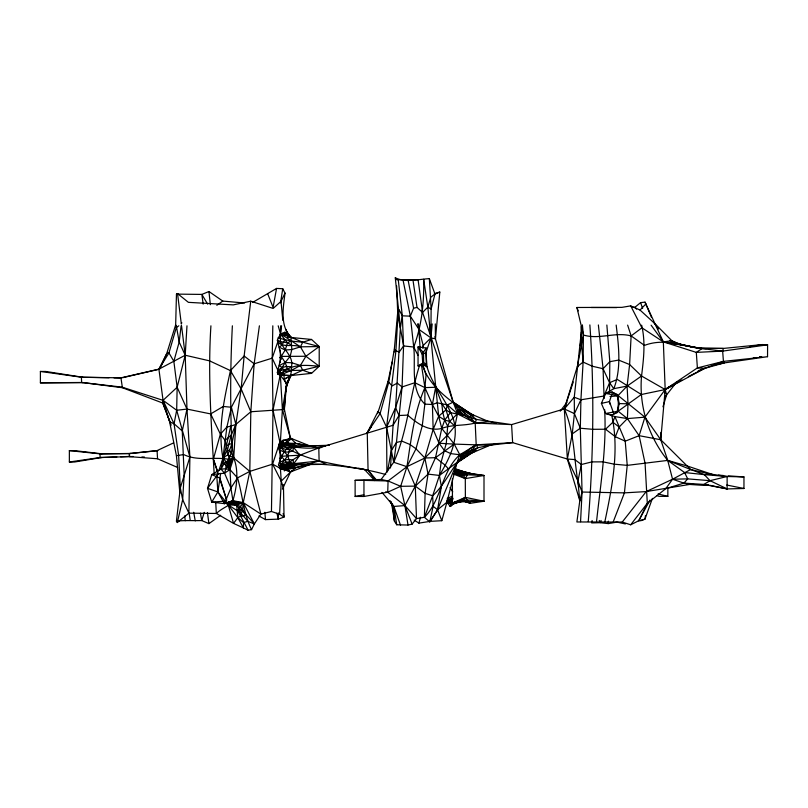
<?xml version="1.0" encoding="UTF-8"?>
<svg xmlns="http://www.w3.org/2000/svg" width="808" height="808" viewBox="0 0 808 808"><rect width="100%" height="100%" fill="white"/><g stroke="black" fill="none" stroke-linecap="round" stroke-linejoin="round"><path stroke-width="1.21" d="M283.436 484.719L284.042 517.069L279.598 514.252L271.458 511.484L273.003 410.141L280.184 375.114L291.092 370.519L300.394 365.479L305.909 356.267L319.211 346.561L302.727 342.239L291.203 341.087L287.547 342.764L285.204 349.995L281.234 356.409L277.346 372.508L277.881 374.175L280.184 375.114L290.89 375.538L311.534 373.367L319.211 366.246L319.211 346.561L311.534 339.451L287.547 337.148M426.21 364.782L423.695 362.56L423.473 352.51L418.049 346.895L418.049 365.923L426.21 364.782L426.21 348.026L418.049 346.895L422.13 354.066L422.796 364.549L426.048 375.064L424.907 387.618L424.856 404.131L422.251 425.846L415.989 448.804L406.949 466.691L400.657 486.305L387.729 492.193L363.954 496.466L355.126 496.455L355.126 480.326L381.174 479.467L388.072 480.972L400.657 486.305L415.292 486.123L425.109 493.355L432.664 495.789C449.379 480.467 455.409 456.045 476.205 444.844L512.636 442.643L567.367 459.025L574.751 459.57L581.396 464.509L591.88 461.903L602.95 461.843L614.13 464.166L627.23 465.368L667.731 460.409L687.85 466.196L713.605 474.811L690.688 469.519L667.731 460.409C648.551 436.785 638.896 406.363 641.542 376.013C643.663 359.005 645.653 342.036 641.643 325.159M363.954 496.466L363.954 480.366L355.126 480.326M581.305 332.098L574.256 397.233L564.317 408.929L511.585 424.604L512.636 442.643L490.365 445.117L476.205 444.844L459.803 454.752L456.964 462.812L446.905 502.212L450.288 506.464L452.419 503.01L452.419 478.578M656.682 495.506L659.045 496.324L667.852 496.365L667.852 487.769M181.123 325.816L179.174 342.016L173.851 361.327L177.144 387.254L176.679 410.262L189.9 457.005L180.325 487.891L176.427 521.14L177.316 522.534L188.88 513.151L189.9 457.005L186.981 409.09L185.204 355.237L179.174 342.016L176.326 325.816M767.539 356.702L767.6 344.814L762.419 344.561L723.332 348.43L697.455 348.258L723.332 348.43L722.655 351.116L723.423 361.378L724.16 362.933L767.539 356.702L723.423 361.378L697.385 367.913L665.186 389.547L644.925 417.16L639.128 435.674L645.067 463.257L647.309 503.283L638.764 520.726L630.684 524.786L622.231 522.059L576.882 521.968L579.77 501.011L582.063 492.042L580.316 428.23L580.922 399.788L583.113 362.075L583.427 335.017L582.376 324.866M279.972 448.379L282.416 409.606L280.204 372.609M280.285 362.6L280.386 350.076M280.487 337.562L280.639 325.816M422.433 365.166C430.785 390.325 456.197 404.182 476.356 419.433L475.195 422.998L476.205 444.844L472.185 449.844L463.065 456.661L456.964 462.812L437.582 509.777L429.775 521.897L424.392 517.302L425.109 493.355L428.058 474.134L435.522 457.671L441.764 428.412L438.653 416.251L430.896 337.865L431.119 309.07L429.351 278.639C418.211 279.255 405.444 282.871 395.294 277.77L400.394 327.937L403.566 345.955L402.071 386.951L396.445 442.491L393.718 462.267L381.174 479.467M609.495 392.789L609.818 361.681L606.859 325.018M660.853 432.401L660.762 439.754L667.731 460.409L672.559 479.215L665.762 488.678L647.309 503.283L630.684 524.786M259.398 325.816L254.156 363.802L250.823 411.747L249.803 471.397L243.258 502.626L242.461 511.434L240.784 512.989L240.693 516.039L248.107 530.23L251.551 529.644L254.328 523.968L260.893 514.1L271.458 511.484M385.739 474.549C350.914 464.469 311.343 465.782 281.123 444.067L279.871 442.138L273.003 410.141L272.195 358.166L272.821 325.816M179.871 493.193L176.427 455.702L169.609 421.847L163.054 400.334L158.903 369.155L168.953 352.924L176.326 327.543L175.669 324.816L176.467 294.112L177.538 293.587L188.395 302.344L233.27 304.879L250.733 301.202L273.154 308.434L281.012 301.384L285.012 293.102L282.729 288.729L276.548 288.426L252.793 302.333M218.029 473.114L216.847 476.639L217.877 491.921L223.109 501.324L228.209 504.909L237.815 517.635L243.572 522.645L243.41 527.937L248.107 530.23M495.243 444.107L477.902 447.723L459.803 454.752C441.168 471.569 441.855 499.758 424.392 517.302L416.494 518.574L404.919 505.586L387.729 492.193L388.072 480.972L406.949 466.691L424.856 458.015L447.329 435.229L454.944 426.048L458.197 410.171L453.197 402.192L422.584 312.423L418.17 280.366M251.551 529.644C243.39 513.534 242.653 494.981 237.522 477.881L229.927 469.589L225.816 468.791L221.028 469.094L211.757 474.609L207.504 488.335L211.726 502.101L223.109 501.324L228.199 503.233L228.209 504.909L240.784 512.989L247.793 521.301L254.328 523.968C247.783 516.161 240.319 509.232 233.199 502.273L230.906 487.981L224.543 473.155L225.816 468.791L227.644 466.751C227.634 458.833 233.361 452.228 231.846 443.996C230.129 404.656 230.331 365.176 232.371 325.816M496.466 423.079L489.022 421.695L464.196 411.09L460.297 409.838L458.197 410.171L458.813 412.555L449.632 421.372L447.672 426.23L446.289 443.329L441.107 462.196L439.421 475.427L432.664 495.789L424.392 517.302M414.191 520.11L418.918 523.13L430.129 521.362L441.814 520.695L437.582 509.777L441.36 486.527L439.421 475.427C449.49 458.378 459.843 438.784 453.147 418.504C446.582 400.111 432.381 385.891 427.038 366.832L425.705 365.125M210.918 325.816C207.747 375.205 211.302 424.644 214.181 473.963M278.194 325.816L280.517 333.805L280.406 341.602C283.85 350.288 293.819 356.52 291.456 366.832C292.294 376.074 285.961 383.436 285.577 392.536M627.634 325.119L631.129 335.916L629.614 364.539L627.109 386.093L627.998 403.808L627.392 418.584L639.128 435.674L660.762 439.754L690.688 469.519L704.293 474.629L727.129 476.498L743.956 476.922L743.956 488.497L727.129 488.921L703.879 484.436L683.881 483.123L672.559 479.215L646.198 491.587L624.422 492.87L582.063 492.042L577.942 480.881L567.367 459.025L564.317 408.929L577.316 366.62L583.427 335.017L576.912 307.484L621.897 307.363L630.705 305.879L640.027 310.05L654.884 323.665L671.872 340.744L675.104 343.026L680.75 344.602L701.98 348.591L722.655 351.116L767.6 344.814M390.456 467.984L393.072 425.271L395.597 407.596L400.394 327.937L402.313 315.817L398.263 279.79M375.296 479.972L368.064 470.256L367.256 432.714L380.124 413.524L388.668 382.538L394.344 349.157L397.93 309.929M592.123 520.504L591.668 522.928L600.142 522.705L608.252 523.594L608.363 521.14M278.568 512.888L278.295 519.13L265.499 519.615L258.924 515.959M225.816 468.791L226.321 462.065L228.805 459.308L233.704 457.813L249.803 471.397L260.893 514.1L243.258 502.626L232.896 500.697L224.432 503.647L211.726 502.101L217.877 491.921L220.655 473.326M611.666 414.959C619.554 450.218 612.141 486.78 604.889 521.554M578.336 366.711L577.316 366.62L583.113 362.075L581.467 342.552L581.699 337.774M279.598 514.252L281.234 481.114L280.255 465.852M284.315 470.983L284.406 469.216M580.558 521.715L582.063 492.042M226.23 501.808L223.109 501.324L224.432 503.647L230.906 487.981L229.583 461.014L225.099 440.4L220.382 434.149L210.666 413.918L186.981 409.09L176.679 410.262L163.054 400.334L122.038 387.123L81.658 382.477L40.4 382.841L40.4 371.448L45.703 371.448L82.881 377.275L109.029 377.75M394.344 349.157L395.91 350.894L399.283 351.975L403.566 345.955L402.313 315.817L398.96 309.454L397.869 316.534L395.91 350.894L386.577 427.21L386.901 472.326M171.144 425.18L162.812 403.081L163.054 400.334L177.144 387.254L185.204 355.237L186.981 325.816M226.765 500.243L219.897 478.094L211.757 474.609L224.543 473.155L229.927 469.589L228.765 465.822L228.805 459.308C214.292 456.5 197.829 461.59 183.729 454.561L176.427 455.702M278.144 340.764L272.195 358.166L254.156 363.802L244.137 355.995L241.158 388.921L235.865 424.422L233.704 457.813L229.927 469.589L224.099 463.56C216.665 432.553 223.786 401.051 230.452 370.599L244.137 355.995L250.733 301.202M285.295 395.011L284.315 411.161M454.116 471.65L484.002 475.488L467.438 474.811L454.318 469.054L455.783 470.286L456.863 473.438L465.297 478.599L484.002 475.488L484.002 501.243L470.458 503.273L464.64 501.455M286.557 386.456L286.769 383.457L290.89 375.538L302.677 370.226L319.211 366.246L305.909 356.267L300.435 346.824L280.517 333.805L281.578 325.816M588.254 521.574C593.415 456.217 594.496 390.325 589.86 324.917M604.636 409.555C606.758 446.996 600.566 484.396 596.536 521.554M422.796 364.549L427.038 366.832L425.917 352.773L430.896 337.865L432.189 323.937M580.275 345.713L580.508 343.238M580.841 339.532L581.305 334.593M391.314 501.758L394.516 521.342L396.728 524.776L408 525.048L412.131 524.109L416.494 518.574L415.292 486.123L406.949 466.691L393.718 462.267L386.577 427.21L395.597 407.596L402.071 386.951L414.847 382.729L424.907 387.618L435.643 387.264L441.754 403.404L445.996 409.868L450.379 412.656L464.933 415.595L476.356 419.433L511.585 424.604L475.195 422.998L457.651 413.928L453.197 402.192L435.441 338.835L439.815 292.062L434.28 293.728M285.012 293.102C283.275 307.565 279.689 325.543 290.941 337.249L302.727 342.239L311.534 339.451M283.891 374.377L284.254 379.204L286.072 383.83L288.001 381.851L286.769 383.457L284.285 408.808L290.375 438.067L289.84 440.178M632.523 307.363L634.916 307.272L640.592 302.626L645.016 302.142L663.338 341.885L665.186 389.547L660.762 439.754L644.925 417.16L618.09 395.546L605.667 393.496L611.949 392.001L616.928 394.365L618.09 395.546L618.908 403.576L618.13 411.211L616.908 412.706L611.939 415.049L605.646 413.484L601.394 403.384L605.667 393.496L613.807 388.668L627.109 386.093L641.542 376.013L665.186 389.547L666.61 394.93L662.944 406.848M579.78 500.697L567.367 459.025L572.246 433.876L574.417 413.615L574.256 397.233L580.922 399.788L604.01 396.031L609.565 382.719L617.282 379.406L641.33 394.516L665.186 389.547L704.768 368.327L723.423 361.378M254.156 363.802L231.401 407.242L226.907 427.008L222.362 462.59M229.927 469.589L230.714 460.297L233.704 457.813L231.846 443.996L235.865 424.422L231.401 407.242L223.21 406.474L210.666 413.918M422.897 347.975L423.21 345.531L417.595 323.877M285.699 391.466L286.769 383.457L280.184 375.114L272.195 358.166M406.949 466.691C411.06 440.087 414.09 412.434 424.907 387.618L421.382 364.428M645.481 515.494L644.956 519.18L640.865 520.726L638.381 520.605M484.002 475.488L467.115 472.892L455.783 470.286L459.56 472.68L458.843 474.771L453.49 473.872M280.538 302.869L282.729 288.729M422.837 347.874L423.21 345.531L430.896 337.865L429.502 323.927M489.022 421.695L475.195 422.998L470.418 417.413L470.7 415.585L471.973 414.443L473.973 415.807M286.769 383.457L282.416 409.606L290.375 438.067L296.001 443.491L318.796 447.935L321.281 447.531M664.54 393.223L665.186 389.547L669.256 386.749M387.557 471.236L391.173 450.834L396.445 442.491L401.93 441.138L409.949 444.481L415.989 448.804L424.856 458.015L428.058 474.134L415.292 486.123L404.919 505.586L408 525.048M285.658 388.87L286.042 386.759M276.548 288.426L273.094 307.373L267.731 293.88M224.543 473.155L221.028 469.094L230.765 426.159L235.865 424.422L250.823 411.747L282.416 409.606L284.285 408.808L284.244 402.94M487.951 444.743L490.365 445.117L466.822 455.167L460.893 456.894L461.186 455.308L462.812 454.278L466.913 452.036L466.822 455.167L439.421 475.427L428.058 474.134M435.643 387.264L432.381 404.515L433.159 429.371L424.856 458.015L415.292 486.123M218.806 470.761L223.119 457.813L227.311 450.551L229.634 450.359C239.814 464.661 237.582 484.628 232.896 500.697L236.582 503.94L237.815 517.635L243.41 527.937L233.542 523.382L216.332 513.454L188.88 513.151L182.659 499.637L180.325 487.891L178.639 455.5L174.053 423.776L176.679 410.262M377.578 413.605L388.052 381.507L392.213 361.822M463.065 456.661L463.408 454.975L462.812 454.278L459.803 454.752L450.884 453.642L444.531 450.712L439.077 443.259L433.159 429.371L438.653 416.251L445.996 409.868L447.42 404.889L453.197 402.192L471.973 414.443M394.294 351.985L394.809 349.531M581.396 464.509L577.942 480.881L579.77 501.011M177.316 522.534L182.659 499.637L184.153 474.811L182.254 430.937L186.981 409.09L177.144 387.254M429.775 521.897L433.128 506.303L432.664 495.789M616.908 412.706L618.908 403.576L616.928 394.365M235.865 424.422L231.219 435.128L227.311 450.551M286.386 385.8L290.89 375.538L280.184 375.114L280.356 370.549L285.184 362.499L290.183 356.247L291.829 349.561L290.941 337.249L286.507 331.522L288.113 333.997L287.648 334.542L285.81 334.775L282.992 332.765M309.131 372.872L311.534 373.367L302.677 370.226L291.092 370.519L287.446 368.963L285.184 362.499L281.234 356.409L277.356 340.219L280.517 333.805L287.335 332.654L285.84 329.411M418.918 523.13L420.473 517.241M419.564 365.388C409.434 397.304 407.616 431.563 393.718 462.267M285.891 443.329L286.668 440.491L290.375 438.067L309.757 445.875L314.625 446.38M441.814 520.695L446.905 502.212L449.036 501.011L452.329 500.899L451.288 498.768L447.652 499.344M217.554 472.054L213.373 459.146L220.382 434.149L226.907 427.008L230.765 426.159M435.28 323.907L435.441 338.835L430.896 337.865L427.816 307.151L430.805 297.182L434.967 294.021L439.815 292.062M376.861 480.467L368.064 470.256L364.499 469.488C336.774 465.469 307.282 460.217 279.821 468.66L299.849 455.217L318.796 447.935L393.072 425.271L398.98 415.504L407.666 415.12C416.898 423.311 428.785 431.846 441.764 428.412C452.329 424.301 464.216 426.069 475.195 422.998L464.933 415.595L460.58 413.585L457.651 413.928L447.42 404.889L437.108 402.808L432.381 404.515L424.856 404.131C409.919 389.476 415.888 365.711 413.706 347.016C421.907 325.331 424.16 302.344 423.665 279.305L427.816 307.151L431.119 309.07L434.967 294.021L429.351 278.639M175.669 324.816L166.751 353.54L160.651 366.903M204.273 512.353L201.717 520.544C193.263 520.847 184.891 520.17 176.427 521.14M329.341 445.238L306.656 445.986L287.234 447.672L281.406 456.318L278.417 464.984M181.79 322.665L181.325 324.069L177.538 293.587M573.276 381.952L564.317 408.929C575.145 433.694 573.63 460.934 578.881 487.002M612.212 393.375L609.434 401.606L609.838 404.04M279.326 337.289L280.517 333.805L290.941 337.249L285.739 332.179L285.81 334.775L290.941 337.249M282.335 489.183L290.597 471.892L296.213 467.499L319.109 460.964L326.483 464.337L307.828 464.58M572.246 433.876L580.316 428.23L592.557 429.3L605.545 429.23L612.878 422.241L614.898 416.595L627.392 418.584L644.925 417.16M652.399 498.374L644.956 519.18L638.764 520.726L649.986 500.061M234.724 502.344L228.311 502.142L231.593 503.839L240.289 506.303L245.693 514.06L243.743 516.1L240.693 516.039L237.491 510.838L243.258 502.626L238.35 503.566L232.896 500.697L231.371 502.192L228.199 503.233L234.128 503.808L234.724 502.344L243.258 502.626L254.328 523.968M299.849 455.217L287.749 455.853L278.901 444.743C294.274 446.794 310.686 450.723 325.685 445.723L296.395 445.764L293.516 447.107L289.557 449.45L287.749 455.853L289.678 461.812L296.637 465.095L288.698 468.125L282.457 469.519L292.244 465.772L299.849 455.217L292.052 445.359L279.517 443.117L296.001 443.491L309.757 445.875M613.322 521.604L624.422 492.87L627.23 465.368L625.23 441.168L614.898 416.595L605.646 413.484L618.13 411.211L641.33 394.516M639.128 435.674L625.23 441.168L615.383 436.744L619.16 427.048L627.392 418.584L618.13 411.211L611.939 415.049M227.644 466.751L228.765 465.822L223.119 457.813L227.896 454.783L231.846 443.996L229.26 443.915L226.644 445.935M280.517 333.805L284.759 339.613L282.174 344.864L279.255 347.248L285.204 349.995L291.829 349.561L300.435 346.824L319.211 346.561M418.089 355.48L413.706 347.016L410.333 316.17L413.585 308.191L408.03 279.8M601.091 520.473L600.142 522.705L599.253 520.504M318.796 447.935L319.109 460.964L293.728 463.671L288.911 466.256L288.698 468.125L287.456 469.499L283.709 469.509M580.316 428.23L574.417 413.615L580.922 399.788M302.727 342.239L300.435 346.824C293.062 343.754 284.477 347.894 277.932 342.491L280.406 341.602L287.547 342.764L291.526 345.188M566.014 405.808L564.317 408.929L574.417 413.615M218.645 473.407L207.504 488.335L217.877 491.921L225.998 502.121M221.028 469.094L224.099 463.56L226.321 462.065L229.048 461.772L230.714 460.297L228.805 459.308M228.765 465.822L233.704 457.813L227.896 454.783M286.072 383.83L290.89 375.538L284.254 379.204L291.9 375.053M426.21 348.026L422.13 354.066L425.917 352.773M292.264 439.431L290.375 438.067L287.436 442.834L296.395 445.764L288.719 445.006L282.729 443.481M366.842 433.573L371.438 426.271M371.296 426.382L367.256 432.714L378.023 411.444L380.124 413.524L386.577 427.21M433.128 506.303L437.582 509.777L446.905 502.212L450.076 502.505L450.672 503.546L450.288 506.464L454.248 503.344L462.418 501.334L465.378 497.354L465.297 478.599L467.438 474.811L467.115 472.892L455.066 468.64M430.129 521.362L438.057 509.101M230.906 487.981L237.522 477.881L249.803 471.397L272.599 464.135L280.295 468.347L290.597 471.892L310.12 464.489L312.595 464.236M231.371 502.192L234.128 503.808L235.522 503.839L237.067 502.485M560.176 411.181L566.953 402.435M676.619 382.123L665.055 396.869M622.231 522.059L646.198 491.587L689.719 484.426L708.565 485.053L689.719 484.426L683.881 483.123L665.762 488.678M450.379 412.656L444.703 420.109L441.764 428.412L454.248 444.097L460.893 456.894M233.199 502.273C227.927 506.141 221.341 508.717 216.332 513.454L215.726 502.344M292.668 470.488L290.597 471.892L287.456 469.499L310.12 464.489L293.728 463.671L282.043 468.185L279.477 467.963L278.992 467.388L287.749 455.853L281.406 456.318L278.417 447.662M281.881 468.983L284.244 468.438L285.264 467.034L280.295 468.347L284.547 465.711L293.728 463.671L293.011 460.035L288.618 459.439L284.073 460.065L279.356 462.731L284.547 465.711L278.992 467.388M683.881 483.123L687.719 478.881L710.05 480.679L727.129 476.498L727.129 488.921L709.727 485.295M447.066 499.93L449.107 499.94L452.682 497.284M627.109 386.093L618.09 395.546L611.949 392.001M225.099 440.4L231.219 435.128M604.121 398.495L603.071 368.711L609.818 361.681L618.625 360.075L629.614 364.539L641.542 376.013M640.027 310.05L645.855 304M427.816 307.151L422.584 312.423L417.029 307.434L412.928 279.76M283.123 486.992L281.234 481.114L290.597 471.892L286.173 469.842M282.487 440.552L281.073 441.895L283.275 443.4L283.194 439.885L286.668 440.491L287.759 443.481M452.5 501.596L446.905 502.212L452.359 504.515C462.388 500.021 450.904 502.485 450.288 506.464C458.661 496.587 473.023 501.192 484.002 501.243L465.378 497.354L452.419 503.01L453.349 503.798L462.681 500.93L467.691 500.374L467.579 501.425L470.458 503.273L464.216 501.202M280.184 375.114C289.688 363.327 305.687 365.044 319.211 366.246M292.244 465.772L296.213 467.499L281.406 468.701L282.043 468.185M456.177 502.667L465.378 497.354L467.691 500.374L458.722 501.899L484.002 501.243M424.856 458.015L435.522 457.671L454.248 444.097L476.205 444.844L477.902 447.723L466.822 455.167M583.427 335.017C599.263 339.875 615.11 331.634 631.129 335.916L641.926 327.806L663.338 341.885L696.304 352.389L722.655 351.116M469.125 454.53L456.964 462.812L476.235 450.207M200.434 513.211L201.717 520.544L208.918 523.624L220.685 515.262M216.817 305.293L222.776 301.081L244.592 303M176.326 327.543L178.81 325.816M472.165 452.46L474.185 451.086M631.129 335.916L644.471 345.4C664.317 337.865 682.417 345.763 701.98 348.591L696.304 352.389L697.385 367.913L704.768 368.327L724.16 362.933L713.444 365.216M292.052 445.359L296.001 443.491L282.275 443.501M453.591 474.134L465.297 478.599L461.944 472.529L458.227 471.458L456.257 469.438L461.358 471.034M277.346 372.508L280.356 370.549L287.446 368.963M278.911 465.499L285.699 462.307L289.678 461.812M452.329 500.899L450.076 502.505L454.248 503.344M672.61 384.921L665.186 389.547L681.831 380.023M703.879 484.436L710.05 480.679L727.129 488.921M242.511 508.838L237.491 510.838M423.695 362.56L418.049 365.923L421.614 364.893M690.688 469.519L672.559 479.215L687.719 478.881L684.558 472.529L667.731 460.409M240.693 516.039L237.815 517.635L233.542 523.382L228.209 504.909L236.471 505.222L243.258 502.626M40.4 371.448L81.386 377.215L120.958 377.841L158.903 369.155L185.204 355.237L209.514 360.843L230.452 370.599L241.158 388.921L250.823 411.747M688.305 376.619L704.768 368.327L698.183 370.761M179.78 488.163L180.325 487.891M116.837 456.914L101.747 457.49L74.548 462.004L69.357 462.004L69.357 450.632L100.04 453.844L129.28 453.591L157.085 450.591L173.579 442.895M447.238 498.445L452.611 496.011M279.477 467.963L281.376 467.155L280.093 466.054L283.426 464.782L287.385 463.661L293.728 463.671L280.295 468.347M222.776 301.081L208.959 291.516L201.849 294.415L176.467 294.112M290.375 438.067L279.871 442.138L279.275 443.582L281.123 444.067L280.022 446.107L287.234 447.672M760.086 345.43L762.419 344.561L749.996 346.632M291.092 370.519L284.598 371.417L277.881 374.175L280.669 374.983M224.432 503.647L232.896 500.697M288.911 466.256L281.406 468.701M243.572 522.645L247.793 521.301M462.681 500.93L452.419 503.01L458.974 500.98L459.914 501.647M456.863 473.438L454.53 473.094L463.489 475.508L467.438 474.811L462.378 473.841L453.5 473.71M452.419 503.01L457.025 502M122.675 377.7L159.641 369.125L158.903 369.155L166.751 353.54L168.953 352.924L173.851 361.327M413.585 308.191L417.029 307.434M601.394 403.384L609.434 401.606L613.211 411.979M355.126 496.455L363.802 494.779M133.168 456.51L100.051 457.54L69.357 462.004M608.252 523.594L616.989 522.13L625.382 523.938M684.558 472.529L704.293 474.629L708.99 473.862L727.129 476.498M452.995 503.202L450.672 503.546L452.157 502.424L447.026 500.566M177.619 467.468L157.54 458.772L129.341 456.631L129.28 453.591L157.782 450.682M753.238 357.924L756.934 357.54M759.399 357.288L761.863 357.045L759.47 356.712M458.601 501.687L462.418 501.334M610.01 396.506L618.251 395.839M381.952 492.375L393.91 506.444L404.919 505.586L412.131 524.109M120.614 456.772L130.674 456.399M101.747 457.49L100.051 457.54L100.04 453.844L130.835 453.47M281.234 356.409L305.909 356.267M418.12 279.669L397.304 279.79M591.254 307.505L616.767 307.596M669.741 340.511L683.79 345.299L675.104 343.026L696.264 347.955M169.892 421.645L162.812 403.081L122.392 387.729L83.113 382.618L40.4 382.841M69.357 450.632L74.548 450.632L101.778 453.813M439.077 443.259L454.248 444.097M289.557 449.45L285.608 449.399L278.891 447.026M114.009 377.841L121.483 377.972L120.958 377.841L122.392 387.729M363.954 480.366L388.072 480.972M618.908 403.576L627.998 403.808M279.467 458.267L281.507 458.328M451.288 498.768L453.369 498.829M82.881 377.275L81.386 377.215L81.658 382.477L83.113 382.618M452.096 500.061L449.107 499.94L449.036 501.011L451.339 501.303M697.455 348.258L706.253 348.642M402.313 315.817L410.333 316.17L419.009 329.452L430.896 337.865M141.915 456.934L144.41 457.045M718.464 475.144L723.322 475.488M728.18 475.821L743.956 476.922M291.456 366.832L286.547 366.458L282.144 367.509L277.932 370.306L280.356 370.549M235.522 503.839L238.35 503.566L236.471 505.222L234.128 503.808M403.566 345.955L413.706 347.016M277.942 337.916L291.203 341.087M385.537 491.941L387.729 492.193M455.975 471.104L458.227 471.458M701.98 348.591L663.338 341.885L651.117 325.19M282.477 443.642L288.719 445.006L293.516 447.107L292.91 450.955L288.557 452.066L284.042 451.995L279.356 449.904L284.325 445.491L279.871 442.138L279.608 442.875L281.588 443.158L279.871 442.138L272.599 464.135L281.234 481.114M726.756 485.032L743.956 488.497M281.881 443.481L283.982 443.925M684.932 345.551L691.759 347.026M358.55 468.206L364.499 469.488L374.74 480.598M616.171 325.058C618.696 345.925 621.544 368.66 613.807 388.668L609.565 382.719L603.071 368.711L592.395 366.256L583.113 362.075M458.186 470.337L470.438 473.367L455.621 469.711M658.086 493.92L667.852 496.365M454.944 426.048L449.632 421.372L444.703 420.109L438.653 416.251L432.381 404.515L424.907 387.618M285.032 444.147L293.516 447.107L279.871 442.138L285.032 444.147L282.457 443.097L288.587 443.673L288.719 445.006M230.755 463.045L229.048 461.772M683.79 345.299L663.338 341.885L671.872 340.744L676.912 343.016M459.803 454.752L461.186 455.308M474.215 451.712L472.751 451.116L472.185 449.844M459.56 472.68L462.378 473.841M169.609 421.847L174.053 423.776L182.254 430.937M277.356 340.219L280.406 341.602M468.367 502.172L470.458 503.273M458.813 412.555L460.58 413.585L460.297 409.838L453.197 402.192L473.72 415.777M470.418 417.413L460.297 409.838M458.197 410.171L464.933 415.595L464.196 411.09M605.545 429.23L615.383 436.744M612.878 422.241L619.16 427.048M402.071 386.951L397.263 383.103L392.102 385.911L388.052 381.507M287.385 463.661L281.406 456.318M435.522 457.671L444.976 465.024L448.49 468.913M704.293 474.629L710.05 480.679M284.759 339.613L287.547 342.764M634.916 307.272L636.532 309.131M279.689 357.429L281.285 359.267M460.924 471.316L461.944 472.529M654.096 322.796L658.49 328.927M450.036 487.577L452.743 491.84M389.9 500.879L392.466 505.04M207.636 304.121L201.849 294.415L203.162 304.121M229.624 464.943L228.179 462.196M395.294 277.77L396.375 279.699M284.598 371.417L282.144 367.509L279.255 365.559L285.184 362.499L291.799 362.762L300.394 365.479L302.677 370.226M240.784 512.989L238.926 508.535M630.705 305.879L641.926 327.806M447.672 426.23L444.703 420.109L442.774 412.403L441.754 403.404M163.054 400.334L174.053 423.776M390.113 501.061L393.264 507.848M284.588 332.048L285.81 334.775M395.597 407.596L398.98 415.504M645.016 302.142L651.4 317.16M576.912 307.484L578.185 310.888M449.632 421.372L445.996 409.868M392.536 503.899L394.516 521.342L393.91 506.444L400.536 525.301M640.592 302.626L642.612 308.434M213.373 459.146L217.857 472.175M219.463 477.922L226.311 499.041M283.133 513.474L284.042 517.069L278.295 519.13L276.942 513.191M397.718 314.918L400.394 327.937M400.657 486.305L404.919 505.586M403.142 280.618L410.333 316.17M435.027 336.532L435.441 338.835M193.698 512.282L195.243 520.897M393.91 506.444L396.728 524.776M189.123 512.868L190.203 520.261M207.444 512.646L208.918 523.624M181.548 325.816L185.204 355.237M603.071 368.711L598.375 324.968M208.959 291.516L210.343 304.707M184.749 515.878L185.224 520.726M281.012 301.384L282.82 320.362M418.514 323.887L420.099 348.238M264.852 512.292L265.499 519.615M157.085 450.591L157.54 458.772M396.617 285.84L397.869 316.534M581.053 326.786L581.467 342.552M280.012 450.874L280.174 460.853M618.261 398.294L618.332 409.353M462.287 501.162L461.661 501.384L467.579 501.425L462.287 501.162"/></g></svg>
